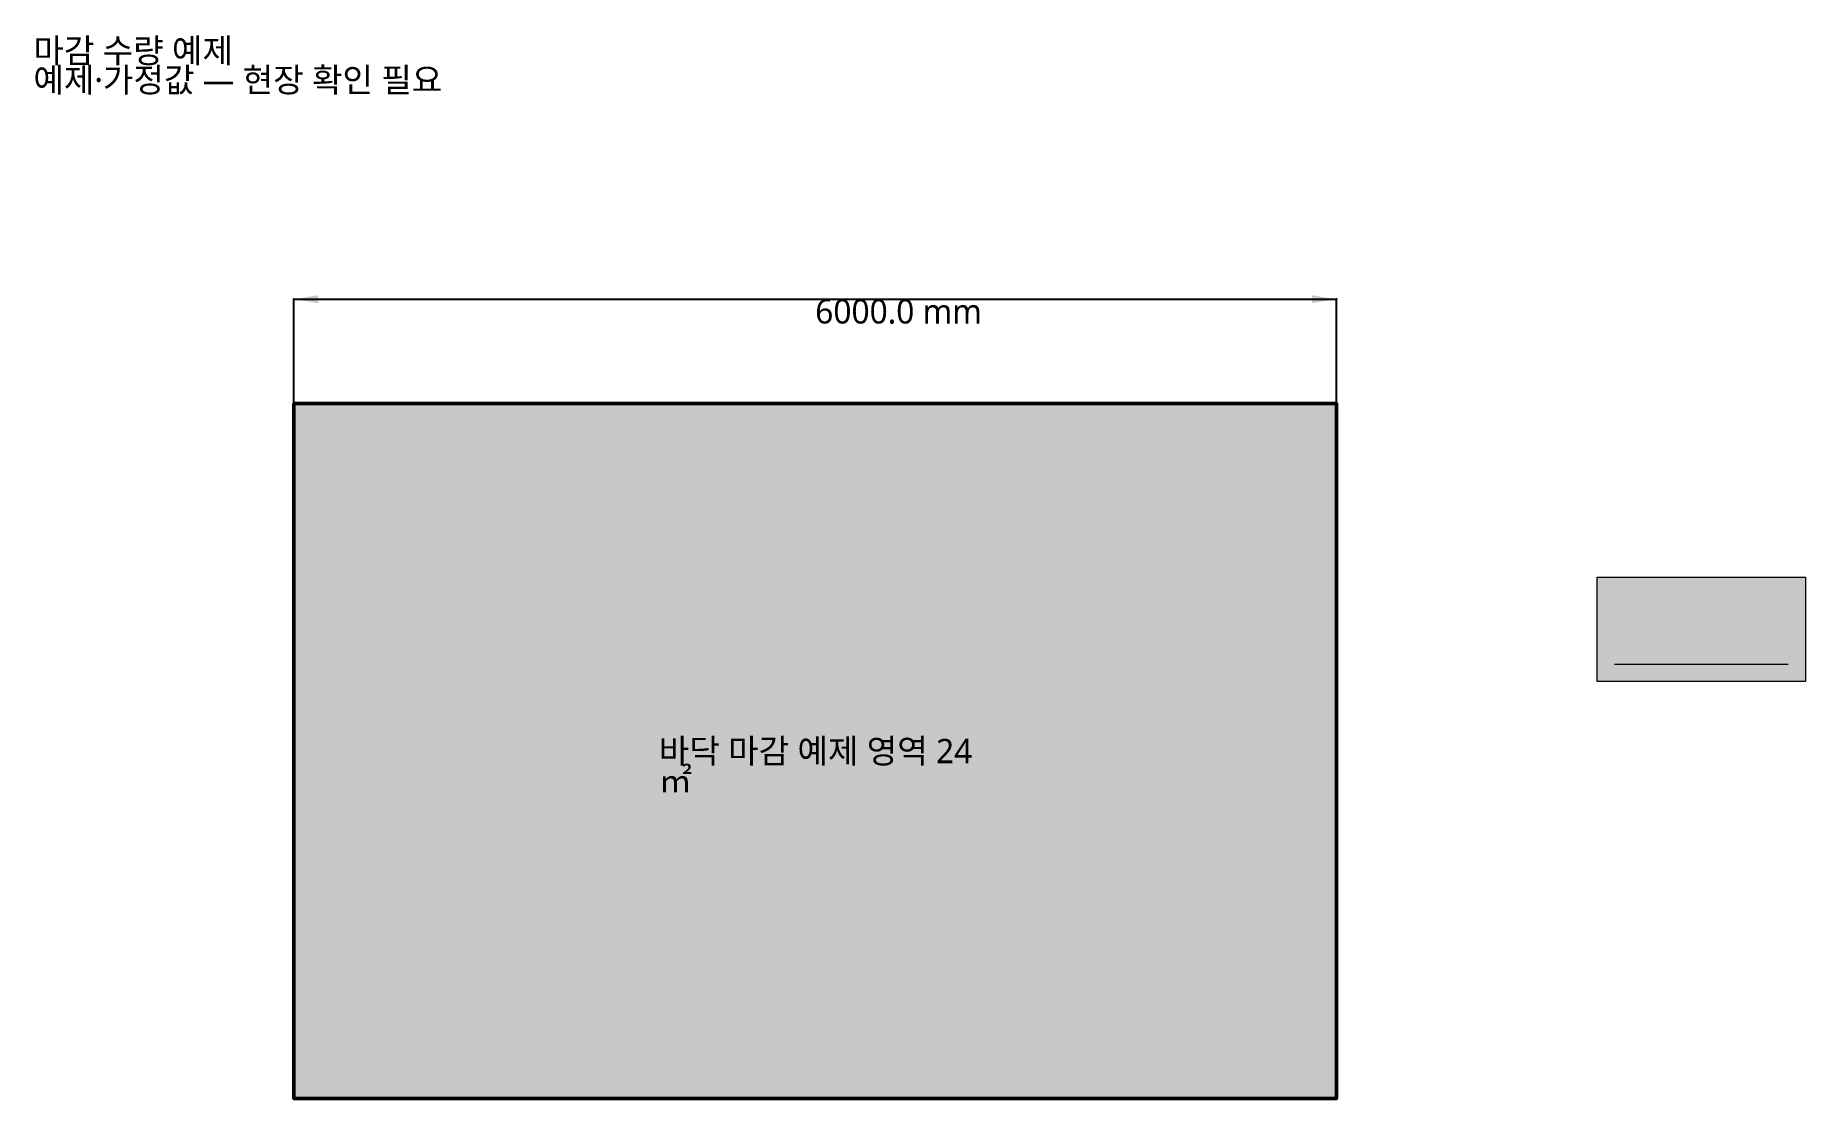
# Model space of a CAD drawing. Header units: millimetres. Extents: x 1512 to 11700, y -7000 to -882.
import ezdxf

# ---------------------------------------------------------------- set-up
doc = ezdxf.new("R2010")
doc.units = ezdxf.units.MM
for name, color, linetype in [('L_40000000000040008400000000000004', 7, 'Continuous'), ('L_40000000000040008400000000000007', 7, 'Continuous'), ('L_40000000000040008400000000000008', 7, 'Continuous')]:
    doc.layers.add(name, color=color, linetype=linetype)
doc.styles.add('NATIVE_NOTO_SANS_KR', font='NotoSansKR-Regular.ttf')
doc.dimstyles.new('NATIVE_DIM_00000', dxfattribs={"dimtxt": 140, "dimasz": 140, "dimexe": 1.25, "dimexo": 0.625, "dimtad": 1, "dimdec": 1, "dimzin": 0, "dimdsep": 46, "dimtxsty": 'NATIVE_NOTO_SANS_KR', "dimcen": 0.09, "dimclrd": 256, "dimclre": 256, "dimclrt": 256, "dimadec": 0, "dimazin": 0, "dimtfac": 1, "dimtofl": 0, "dimtmove": 0, "dimatfit": 3, "dimfxl": 1, "dimlwd": 35, "dimlwe": 35, "dimarcsym": 0})

# ---------------------------------------------------------------- blocks, each defined once
blk = doc.blocks.new('*D87')
at = {"color": 0, "lineweight": -2}
for p, q in [((3000, -2999), (3000, -2399)), ((3000, -2400), (9000, -2400)), ((9000, -2999), (9000, -2399))]:
    blk.add_line(p, q, dxfattribs=at)
for p in [(3000, -2400), (9000, -2400), (3000, -3000), (9000, -3000)]:
    blk.add_point(p, dxfattribs=at)
for points in [[(3000, -2400), (3140, -2377), (3140, -2423)], [(9000, -2400), (8860, -2377), (8860, -2423)]]:
    blk.add_solid(points, dxfattribs=at)
at = {"color": 0, "lineweight": -2, "insert": (6000, -2400), "char_height": 140, "attachment_point": 1, "style": 'NATIVE_NOTO_SANS_KR'}
blk.add_mtext('6000.0 mm', dxfattribs=at)
blk = doc.blocks.new('B_40000000000040008400000000000011')
at = {"lineweight": 15, "true_color": 0xf8fafc, "transparency": 33554687}
blk.add_hatch(color=0, dxfattribs=at).paths.add_polyline_path([(0, 0), (1200, 0), (1200, -600), (0, -600)])
at = {"color": 0, "lineweight": 20, "true_color": 0x1f2937}
blk.add_line((100, -500), (1100, -500), dxfattribs=at)
at = {"color": 0, "lineweight": 15, "true_color": 0x475569}
blk.add_lwpolyline([(0, 0), (1200, 0), (1200, -600), (0, -600)], close=True, dxfattribs=at)

msp = doc.modelspace()

# ---------------------------------------------------------------- hatches: boundary and pattern name
at = {"layer": 'L_40000000000040008400000000000004', "lineweight": 50, "true_color": 0xf5efe2, "transparency": 33554687}
msp.add_hatch(color=0, dxfattribs=at).paths.add_polyline_path([(3000, -3000), (9000, -3000), (9000, -7000), (3000, -7000)])

# ---------------------------------------------------------------- linework, layer by layer
at = {"layer": 'L_40000000000040008400000000000004', "color": 0, "lineweight": 50, "true_color": 0x27313a}
msp.add_lwpolyline([(3000, -3000), (9000, -3000), (9000, -7000), (3000, -7000)], close=True, dxfattribs=at)

# ---------------------------------------------------------------- block references
at = {"layer": 'L_40000000000040008400000000000008'}
msp.add_blockref('B_40000000000040008400000000000011', (10500, -4000), dxfattribs=at)

# ---------------------------------------------------------------- texts
at = {"layer": 'L_40000000000040008400000000000004', "color": 0, "lineweight": 35, "true_color": 0x285c88, "insert": (1500, -900), "char_height": 140, "width": 12000, "attachment_point": 1, "line_spacing_factor": 0.72, "style": 'NATIVE_NOTO_SANS_KR'}
msp.add_mtext('마감 수량 예제\\P예제·가정값 — 현장 확인 필요', dxfattribs=at)
at = {"layer": 'L_40000000000040008400000000000004', "color": 0, "lineweight": 50, "true_color": 0x27313a, "insert": (5100, -4930), "char_height": 140, "width": 1800, "attachment_point": 1, "line_spacing_factor": 0.72, "style": 'NATIVE_NOTO_SANS_KR'}
msp.add_mtext('바닥 마감 예제 영역 24㎡', dxfattribs=at)

# ---------------------------------------------------------------- dimensions: what is measured, and where the dimension line sits
at = {"layer": 'L_40000000000040008400000000000007', "color": 0, "lineweight": 35, "true_color": 0x285c88}
dim = msp.add_linear_dim(base=(9000, -2400), p1=(3000, -3000), p2=(9000, -3000), angle=0, dimstyle='NATIVE_DIM_00000', override={"dimpost": '<> mm'}, dxfattribs=at)
dim.commit()
dim.dimension.update_dxf_attribs({"geometry": '*D87', "text_midpoint": (6000, -2400), "dimtype": 129})

doc.saveas('drawing.dxf')
